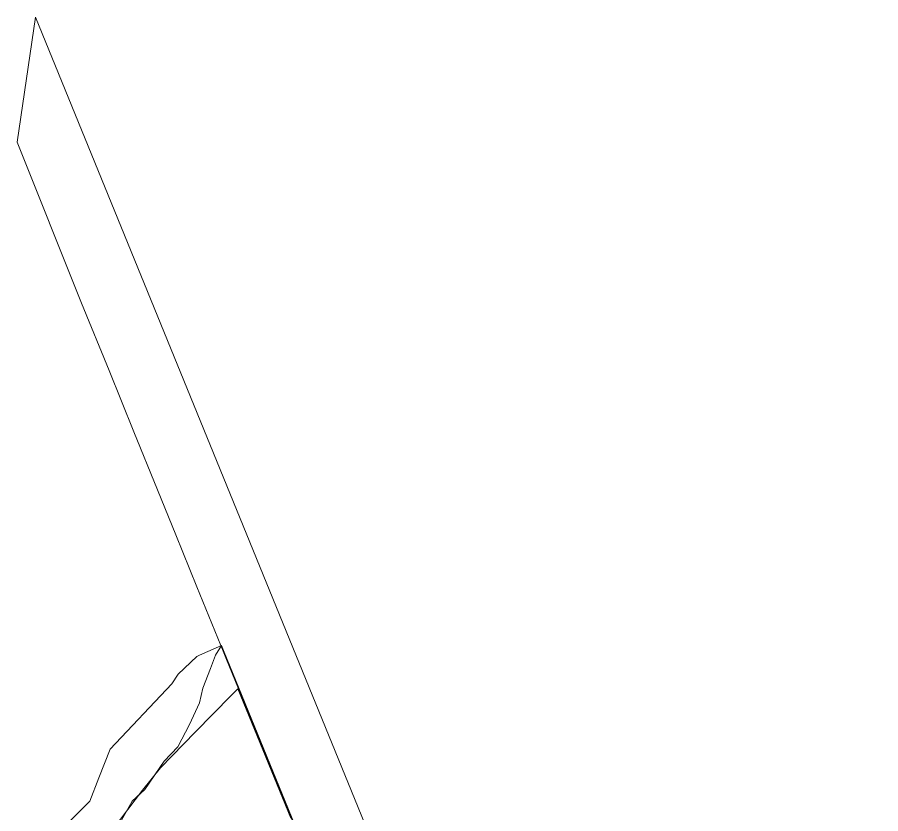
# Model space of a CAD drawing. Header units: metres. Extents: x 305195 to 309187, y 6261447 to 6263623.
# Drawn here: x 305579.5 to 305848.7, y 6263374.4 to 6263622.7 of the extents above; entities that cross this region are included whole.
import ezdxf

# ---------------------------------------------------------------- set-up
doc = ezdxf.new("R2010")
doc.units = ezdxf.units.M
doc.layers.add('Cadastre Land Parcels_SP_EXT', color=9, linetype='Continuous', lineweight=5)
doc.layers.add('st_new', color=9, linetype='Continuous')

# ---------------------------------------------------------------- blocks, each defined once
blk = doc.blocks.new('ST4_NEW')
at = {"layer": 'st_new', "color": 251, "lineweight": 0}
for p, q in [((230.02, 1015.51), (232.08, 1017.59)), ((232.08, 1017.59), (248.65, 977.27)), ((218.79, 1004.02), (230.02, 1015.51)), ((208.02, 992.91), (218.79, 1004.02)), ((202.41, 985.92), (208.02, 992.91)), ((193.24, 973.95), (202.41, 985.92)), ((247.4, 980.32), (248.65, 977.27))]:
    blk.add_line(p, q, dxfattribs=at)
blk = doc.blocks.new('PLAN_NEW')
at = {"layer": 'st_new', "lineweight": 0}
blk.add_blockref('ST4_NEW', (-232.08, -1017.59), dxfattribs=at)

msp = doc.modelspace()

# ---------------------------------------------------------------- linework, layer by layer
at = {"layer": 'Cadastre Land Parcels_SP_EXT', "linetype": 'Continuous'}
for points in [[(305736.72, 6263251.58), (305663.32, 6263431.3), (305585.17, 6263622.67), (305579.54, 6263583.73), (305599.57, 6263533.58), (305608.14, 6263512.51), (305615.9, 6263493.39), (305623.24, 6263475.33), (305628.95, 6263461.28), (305635.52, 6263445.12), (305643.91, 6263424.48), (305644.53, 6263422.96), (305719.81, 6263238.84)], [(305664.22, 6263375.33), (305643.79, 6263425.3), (305643.17, 6263426.83), (305636.38, 6263423.77), (305635.49, 6263423.37), (305629.7, 6263417.89), (305627.68, 6263414.87), (305608.45, 6263394.46), (305604.98, 6263385.56), (305602.14, 6263378.25), (305596.19, 6263372.32)], [(305719.07, 6263241.18), (305643.79, 6263425.3), (305643.17, 6263426.83), (305641.36, 6263423.84), (305639.75, 6263419.62), (305637.38, 6263413.48), (305636.38, 6263408.97), (305633.23, 6263402.22), (305629.58, 6263395.25), (305625.28, 6263390.77), (305619.28, 6263381.96), (305615.36, 6263378.29), (305609.98, 6263368.6)], [(305848.67, 6262860.3), (305813.85, 6262971.97), (305772.49, 6263095.43), (305769.46, 6263104.44), (305728.32, 6263217.64), (305725.36, 6263225.81), (305721, 6263236.46), (305719.07, 6263241.18), (305664.22, 6263375.33)]]:
    msp.add_lwpolyline(points, dxfattribs=at)

# ---------------------------------------------------------------- block references
at = {"layer": 'st_new'}
msp.add_blockref('PLAN_NEW', (305648.26, 6263413.34), dxfattribs=at)

doc.saveas('drawing.dxf')
